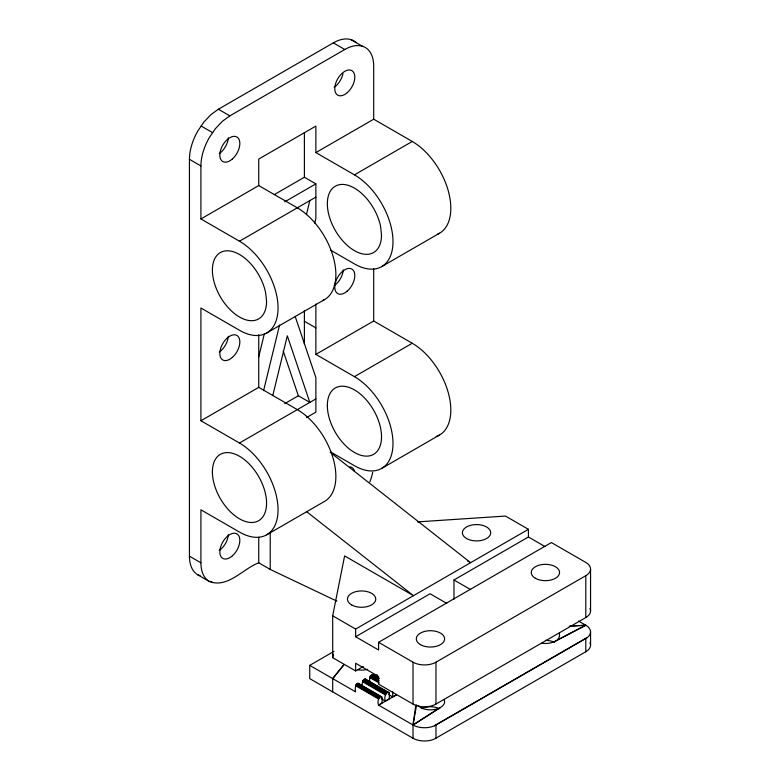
<?xml version="1.0" encoding="UTF-8"?>
<svg xmlns="http://www.w3.org/2000/svg" width="780" height="780" viewBox="0 0 780 780"><rect width="100%" height="100%" fill="white"/><g stroke="black" fill="none" stroke-linecap="round" stroke-linejoin="round"><path stroke-width="1.17" d="M336.931 601.156L270.221 569.439L258.745 562.809C242.999 568.669 227.789 588.52 209.391 581.529A40.891 23.605 -60 0 1 200.918 562.809L200.918 509.808L239.48 532.067A54.532 31.483 60 0 0 278.041 509.808A54.532 31.483 60 0 0 239.48 443.02L200.918 420.752L200.918 308.002L239.48 330.272A54.532 31.483 60 0 0 278.041 308.002A54.532 31.483 60 0 0 239.48 241.215L200.918 218.956L200.918 165.955A40.891 23.605 -60 0 1 209.391 137.456L215.377 128.69L222.349 121.329L229.837 115.869L344.789 49.501A40.891 23.605 -60 0 1 373.708 66.193L373.708 119.204L412.259 141.463A54.532 31.483 60 0 1 448.412 191.363A54.532 31.483 60 0 1 437.424 234.253M258.745 562.809L258.745 537.254M270.221 569.439L270.221 532.935M274.277 194.63L304.395 177.236L304.395 132.697M332.69 691.87L332.69 678.62L344.048 664.453M363.002 666.685L355.641 670.937L332.69 657.686L332.69 615.81L344.614 555.916L413.468 595.676L306.511 511.573M355.641 670.937L355.641 663.254L378.593 676.504L378.593 684.187L413.02 704.067A16.234 9.37 0 0 0 435.971 704.067L585.8 617.555A16.234 9.37 0 0 0 590.002 608.507M585.8 617.555L585.8 575.689A16.234 9.37 0 0 0 585.8 562.438L551.372 542.558L378.593 642.31L378.593 650.003L355.641 636.743L355.641 629.06L528.421 529.308L528.421 536.991L453.97 579.979L453.97 599.255M413.02 704.067L413.02 662.191L378.593 642.31M435.971 704.067L435.971 662.191L585.8 575.689M358.839 683.943C355.339 681.31 354.715 690.437 355.641 691.87L309.728 665.369L309.738 678.62L413.02 738.25A16.234 9.37 0 0 0 434.372 739.06L585.8 651.749A16.234 9.37 0 0 0 590.011 642.7M396.494 694.795L378.593 705.13L381.849 703.199C384.091 690.631 375.736 698.558 378.593 705.13L413.02 725A16.234 9.37 0 0 0 434.372 725.809L587.203 637.582A16.234 9.37 0 0 0 585.8 625.248L578.497 621.026M362.515 686.839C361.247 685.22 362.944 676.845 366.064 679.712M369.759 681.632C368.55 673.94 373.581 672.701 379.08 678.493M376.994 677.04L377.013 674.602M385.456 701.113C382.415 694.483 391.472 686.166 389.074 699.007L385.456 701.113L381.284 698.704M388.518 694.502L392.691 696.92L392.74 691.821M413.02 738.25L413.02 725L415.808 705.178M444.132 699.572A14.157 8.171 0 0 1 440.466 707.46L413.02 725L416.578 704.974M332.69 657.686L333.392 654.167M258.677 357.065L264.381 333.625M263.601 390.644L279.562 325.016M306.413 214.666L309.835 200.596M272.766 395.596L287.313 335.829L309.835 402.402L298.36 395.772L283.218 351.01M314.73 223.129L315.871 218.439L315.871 183.865L304.395 177.236M332.69 678.62L344.116 664.511M541.749 643.207A14.157 8.171 0 0 0 555.418 641.092L585.8 625.248L570.356 625.969M356.255 42.695A40.891 23.605 -60 0 0 333.314 42.871L218.361 109.239L210.873 114.699L203.902 122.06L197.915 130.826A40.891 23.605 -60 0 0 189.442 159.325L189.442 556.189A40.891 23.605 -60 0 0 197.915 574.909L209.391 581.529M413.02 725L440.466 707.46M392.691 696.92L396.308 694.814M200.918 218.956L258.745 185.572L297.307 207.831A54.532 31.483 60 0 1 333.46 257.731A54.532 31.483 60 0 1 322.471 300.622M258.745 185.572L258.745 159.061L315.871 126.087L315.871 152.588L373.708 119.204M284.71 201.854L315.871 183.865M239.48 241.215L315.871 197.116M315.871 152.588L354.432 174.847L412.259 141.463M266.74 332.972L324.577 299.578M381.703 266.604L439.53 233.21M200.918 420.752L258.745 387.368L297.307 409.627A54.532 31.483 60 0 1 332.933 457.685A54.532 31.483 60 0 1 324.577 501.384L266.74 534.768M315.871 303.985L315.871 354.383L373.708 320.999L412.259 343.258A54.532 31.483 60 0 1 448.656 394.095A54.532 31.483 60 0 1 436.312 436.478M284.739 403.64L298.36 395.772M239.48 443.02L315.871 398.911M315.871 354.383L354.432 376.652L412.259 343.258M306.52 417.563L315.871 412.162L315.871 377.588L295.288 316.758M381.703 468.4L439.53 435.016M355.641 636.743L430.092 593.755L446.784 603.398M309.728 665.369L333.967 651.378M434.372 725.809L587.203 637.582M555.418 641.092L585.8 625.248L569.215 626.233M417.417 521.898L505.469 516.058L528.421 529.308M197.915 574.909L200.089 575.582M350.912 39.614L362.388 46.235M333.314 42.871L344.789 49.501M218.361 109.239L229.837 115.869M201.181 126.048L212.657 132.668M189.442 159.325L200.918 165.955M330.466 250.058L354.432 263.903A54.532 31.483 60 0 0 392.993 241.634A54.532 31.483 60 0 0 354.432 174.847M304.395 321.262L315.871 327.883M528.421 536.991L545.113 546.624M330.476 451.864L354.432 465.699A54.532 31.483 60 0 0 392.993 443.44A54.532 31.483 60 0 0 354.432 376.652M467.464 560.888L470.594 562.692L330.213 452.312M453.97 579.979L470.662 589.612M332.69 615.81L355.641 629.06M189.442 556.189L200.918 562.809M210.571 581.334L212.657 582.543M372.45 674.758L378.709 678.376M372.011 674.807L378.271 678.415M371.075 675.343L378.378 679.556M370.646 675.802L378.992 680.618M370.266 676.348L378.612 681.174M369.983 676.952L378.329 681.769M369.798 677.557L379.187 682.978M365.215 678.932L388.83 692.562M364.786 678.98L389.015 692.962M363.851 679.517L386.802 692.767M363.412 679.975L386.363 693.225M363.041 680.521L385.993 693.771M362.749 681.125L385.7 694.375M362.573 681.73L385.525 694.98M358.078 683.231L381.635 696.832M357.689 683.27L381.79 697.193M357.269 683.456L380.221 696.706M356.84 683.758L379.802 697.008M356.45 684.177L379.402 697.427M356.119 684.664L379.07 697.925M355.856 685.21L378.807 698.461M355.69 685.756L378.651 699.007M372.82 674.875L373.288 675.538M590.558 569.059L590.558 610.935M590.558 631.868L590.558 645.118M585.8 638.498L585.8 651.749M435.971 725L435.971 738.25M373.708 268.866L373.708 320.999M304.395 310.508L304.395 344.292M258.745 334.581L258.745 387.368M228.326 137.875A14.157 8.171 -60 0 1 219.229 153.641M343.278 269.939A14.157 8.171 -60 0 1 334.181 285.704M228.326 534.739A14.157 8.171 -60 0 1 219.229 550.505M342.976 73.671A14.157 8.171 -60 0 1 334.181 87.272M372.713 472.27A40.891 23.605 -60 0 1 369.827 481.991M228.326 336.307A14.157 8.171 -60 0 1 219.229 352.072M349.791 466.849A14.157 8.171 -60 0 1 354.452 471.178M435.971 662.191A16.234 9.37 0 0 1 413.02 662.191M367.585 669.337A14.157 8.171 0 0 1 357.942 669.825M437.531 708.757A14.157 8.171 0 0 1 418.197 705.764M559.084 633.204A14.157 8.171 0 0 1 557.671 639.395M421.356 708.679A14.157 8.171 0 0 1 439.559 708.679M361.598 667.007A14.157 8.171 0 0 1 363.451 667.075M545.415 640.399A14.157 8.171 0 0 1 554.512 642.31M381.517 235.014L380.591 226.385A38.298 22.113 60 0 0 337.028 185.367A38.298 22.113 60 0 0 342.985 241.108A38.298 22.113 60 0 0 381.517 235.014M266.565 301.382L265.639 292.753A38.298 22.113 60 0 0 222.066 251.735A38.298 22.113 60 0 0 228.033 307.476A38.298 22.113 60 0 0 266.565 301.382M347.383 290.989A14.157 8.171 -60 0 0 351.868 269.061A14.157 8.171 -60 0 0 335.117 283.91A14.157 8.171 -60 0 0 347.383 290.989M232.421 158.925A14.157 8.171 -60 0 0 236.905 136.997A14.157 8.171 -60 0 0 220.165 151.846A14.157 8.171 -60 0 0 232.421 158.925M232.421 555.789A14.157 8.171 -60 0 0 236.905 533.861A14.157 8.171 -60 0 0 220.165 548.71A14.157 8.171 -60 0 0 232.421 555.789M212.394 471.91A38.298 22.113 60 0 0 253.022 522.444A38.298 22.113 60 0 0 253.022 468.273A38.298 22.113 60 0 0 212.394 471.91M232.421 357.357A14.157 8.171 -60 0 0 236.905 335.429A14.157 8.171 -60 0 0 220.165 350.279A14.157 8.171 -60 0 0 232.421 357.357M347.383 92.557A14.157 8.171 -60 0 0 351.868 70.629A14.157 8.171 -60 0 0 335.117 85.478A14.157 8.171 -60 0 0 347.383 92.557M327.346 405.541A38.298 22.113 60 0 0 367.975 456.076A38.298 22.113 60 0 0 367.975 401.905A38.298 22.113 60 0 0 327.346 405.541M351.595 604.89A14.157 8.171 0 0 0 375.268 601.234A14.157 8.171 0 0 0 357.942 591.221A14.157 8.171 0 0 0 351.595 604.89M420.449 644.65A14.157 8.171 0 0 0 444.132 640.984A14.157 8.171 0 0 0 426.796 630.981A14.157 8.171 0 0 0 420.449 644.65M535.402 578.282A14.157 8.171 0 0 0 559.084 574.616A14.157 8.171 0 0 0 541.749 564.613A14.157 8.171 0 0 0 535.402 578.282M466.547 538.522A14.157 8.171 0 0 0 490.22 534.865A14.157 8.171 0 0 0 472.894 524.852A14.157 8.171 0 0 0 466.547 538.522"/></g></svg>
